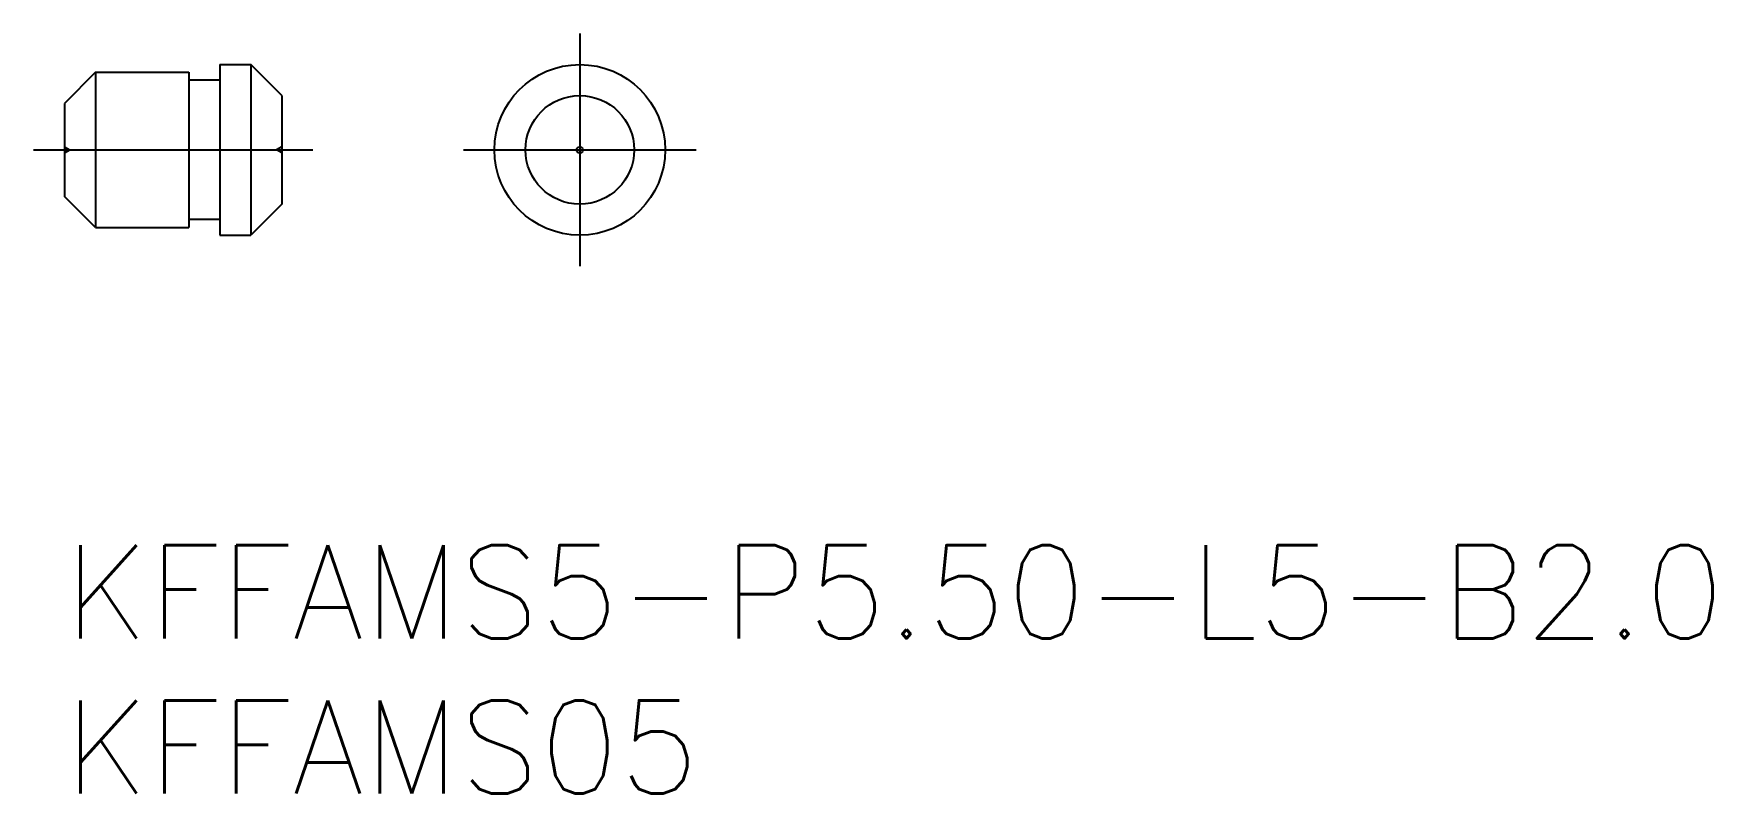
# Model space of a CAD drawing. Extents: x -1 to 53.1, y -8 to 16.5.
import ezdxf

# ---------------------------------------------------------------- set-up
doc = ezdxf.new("R2010")
doc.units = 0
doc.header["$LTSCALE"] = 0.5
doc.linetypes.add('CENTER', pattern=[50.8, 31.75, -6.35, 6.35, -6.35])
doc.linetypes.add('DASHED', pattern=[19.05, 12.7, -6.35])
doc.layers.get('0').update_dxf_attribs({"linetype": 'CONTINUOUS'})
for name, color, linetype in [('MSM_CENTER', 1, 'CENTER'), ('MSM_CONTINUOUS', 7, 'CONTINUOUS'), ('MSM_DASHED', 4, 'DASHED'), ('MSM_PART_NUMBER', 7, 'CONTINUOUS')]:
    doc.layers.add(name, color=color, linetype=linetype)
doc.styles.get("Standard").update_dxf_attribs({"font": 'txt.shx', "height": 3, "bigfont": 'bigfont.shx'})

# ---------------------------------------------------------------- blocks, each defined once
blk = doc.blocks.new('*U11')
at = {"layer": 'MSM_PART_NUMBER'}
blk.add_text('KFFAMS5-P5.50-L5-B2.0', height=3, dxfattribs=at).set_placement((0, -3))
blk = doc.blocks.new('*U12')
at = {"layer": 'MSM_PART_NUMBER'}
blk.add_text('KFFAMS05', height=3, dxfattribs=at).set_placement((0, -8))

msp = doc.modelspace()

# ---------------------------------------------------------------- linework, layer by layer
at = {"layer": 'MSM_CENTER'}
for p, q in [((16.602, 16.5), (16.602, 9)), ((-1, 12.75), (8, 12.75)), ((12.852, 12.75), (20.352, 12.75))]:
    msp.add_line(p, q, dxfattribs=at)
at = {"layer": 'MSM_CONTINUOUS'}
for p, q in [((1, 15.25), (0, 14.25)), ((1, 15.25), (4, 15.25)), ((1, 15.25), (1, 10.25)), ((4, 15.25), (4, 10.25)), ((5, 15.5), (5, 10)), ((5, 15.5), (6, 15.5)), ((6, 15.5), (6, 10)), ((7, 14.5), (6, 15.5)), ((5, 15), (4, 15)), ((0, 14.25), (0, 11.25)), ((7, 14.5), (7, 11)), ((1, 10.25), (0, 11.25)), ((7, 11), (6, 10)), ((5, 10.5), (4, 10.5)), ((1, 10.25), (4, 10.25)), ((5, 10), (6, 10))]:
    msp.add_line(p, q, dxfattribs=at)
for radius in [2.75, 1.75, 0.1]:
    msp.add_circle((16.602, 12.75), radius, dxfattribs=at)
at = {"layer": 'MSM_DASHED'}
for p, q in [((0, 12.85), (0.173, 12.75)), ((0, 12.65), (0.173, 12.75)), ((7, 12.85), (6.827, 12.75)), ((7, 12.65), (6.827, 12.75))]:
    msp.add_line(p, q, dxfattribs=at)

# ---------------------------------------------------------------- block references
for name in ['*U11', '*U12']:
    msp.add_blockref(name, (0, 0))

doc.saveas('drawing.dxf')
